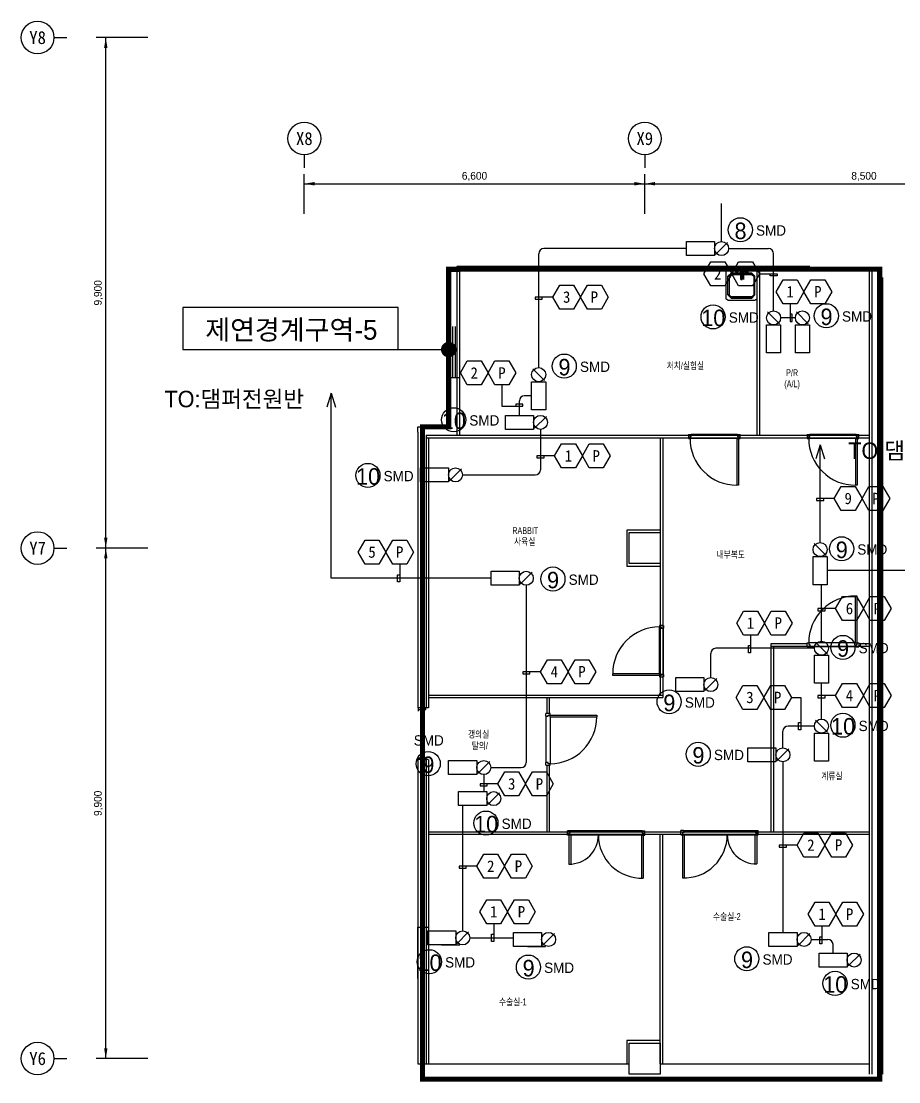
# Model space of a CAD drawing. Header units: millimetres. Extents: x 2284 to 31506, y 970 to 22960.
# Drawn here: x 2284 to 19296, y 1449 to 22016 of the extents above; entities that cross this region are included whole.
import ezdxf
from ezdxf.enums import TextEntityAlignment as Align

# ---------------------------------------------------------------- set-up
doc = ezdxf.new("R2010")
doc.units = ezdxf.units.MM
doc.header["$LTSCALE"] = 120
doc.linetypes.add('HIDDENX2', pattern=[0.75, 0.5, -0.25])
for name, color, linetype in [('1구역', 41, 'Continuous'), ('ARCH', 9, 'Continuous'), ('DAMPER', 2, 'Continuous'), ('duct-si', 7, 'Continuous'), ('fire', 2, 'Continuous'), ('fire-l', 4, 'Continuous'), ('FIRE-NOTE', 7, 'Continuous'), ('smd-f', 2, 'Continuous')]:
    doc.layers.add(name, color=color, linetype=linetype)
doc.styles.add('GHD', font='')
doc.styles.add('ghs', font='')
doc.styles.add('TT', font='')
doc.styles.add('돋움', font='')
doc.styles.add('울릉도l', font='')
doc.styles.get('GHD').set_extended_font_data('Dotum')
doc.styles.get('ghs').set_extended_font_data('Dotum')
doc.styles.get('TT').set_extended_font_data('Dotum')
doc.styles.get('돋움').set_extended_font_data('DotumChe')
doc.styles.get('울릉도l').set_extended_font_data('Dotum')

# ---------------------------------------------------------------- blocks, each defined once
blk = doc.blocks.new('주열마킹$0$')
blk.add_line((0, 5), (0, 0))
blk.add_circle((0, 11.35), 6.35)
at = {"color": 3, "style": '돋움'}
blk.add_attdef('NO', text='', height=5, dxfattribs=at).set_placement((0, 11.35), align=Align.MIDDLE_CENTER)
blk = doc.blocks.new('*U2')
blk.add_line((0, 5), (0, 0))
blk.add_circle((0, 11.35), 6.35)
at = {"color": 3, "style": '돋움'}
blk.add_attdef('NO', text='', height=5, dxfattribs=at).set_placement((0, 11.35), align=Align.MIDDLE_CENTER)
blk = doc.blocks.new('e-22-1')
at = {"layer": 'DAMPER'}
blk.add_line((-5, 1), (-1, 1), dxfattribs=at)
at = {"layer": 'fire'}
for p, q in [((-5, -1), (-5, 1)), ((-1, 1), (-1, -1)), ((0.85, 0.85), (-0.85, -0.85)), ((-1, -1), (-5, -1))]:
    blk.add_line(p, q, dxfattribs=at)
blk.add_circle((0, 0), 1, dxfattribs=at)

msp = doc.modelspace()

# ---------------------------------------------------------------- linework, layer by layer
at = {"layer": '1구역', "color": 3, "linetype": 'HIDDENX2', "ltscale": 7, "const_width": 100, "elevation": 0}
msp.add_lwpolyline([(10571, 14149), (10571, 17206), (18924, 17209), (18924, 1499), (10063, 1499), (10063, 14149), (10571, 14149)], dxfattribs=at)
at = {"layer": 'ARCH', "color": 1}
for p, q in [((4741, 21699, 0), (3735, 21699, 0)), ((3923, 11799, 0), (3923, 21699, 0)), ((7771, 18280, 0), (7771, 19052, 0)), ((14371, 18280, 0), (14371, 19052, 0)), ((14371, 18280, 0), (14371, 19052, 0)), ((7771, 18864, 0), (14371, 18864, 0)), ((14371, 18864, 0), (22871, 18864, 0)), ((4741, 11799, 0), (3735, 11799, 0)), ((4741, 11799, 0), (3735, 11799, 0)), ((3923, 1899, 0), (3923, 11799, 0)), ((4741, 1899, 0), (3735, 1899, 0))]:
    msp.add_line(p, q, dxfattribs=at)
at = {"layer": 'ARCH', "color": 9}
for p, q in [((10731, 17259, 0), (10731, 13989, 0)), ((17571, 17259, 0), (10731, 17259, 0)), ((10781, 17259, 0), (10781, 13989, 0)), ((17571, 17209, 0), (10781, 17209, 0)), ((15984, 17209, 0), (15946, 17183, 0)), ((15946, 17183, 0), (15946, 16634, 0)), ((16508, 17209, 0), (15984, 17209, 0)), ((16048, 17132, 0), (15984, 17069, 0)), ((15984, 17069, 0), (16048, 17132, 0)), ((16010, 17069, 0), (16048, 17107, 0)), ((16048, 17107, 0), (16010, 17069, 0)), ((16048, 17132, 0), (16445, 17132, 0)), ((16445, 17132, 0), (16048, 17132, 0)), ((16048, 17107, 0), (16048, 17132, 0)), ((16048, 17107, 0), (16048, 17132, 0)), ((16445, 17107, 0), (16048, 17107, 0)), ((16048, 17107, 0), (16445, 17107, 0)), ((16132, 17171, 0), (16133, 17177, 0)), ((16133, 17177, 0), (16132, 17171, 0)), ((16132, 17171, 0), (16133, 17177, 0)), ((16133, 17177, 0), (16132, 17171, 0)), ((16133, 17164, 0), (16132, 17171, 0)), ((16132, 17171, 0), (16133, 17164, 0)), ((16133, 17164, 0), (16132, 17171, 0)), ((16132, 17171, 0), (16133, 17164, 0)), ((16133, 17177, 0), (16135, 17183, 0)), ((16135, 17183, 0), (16133, 17177, 0)), ((16133, 17177, 0), (16135, 17183, 0)), ((16135, 17183, 0), (16133, 17177, 0)), ((16135, 17158, 0), (16133, 17164, 0)), ((16133, 17164, 0), (16135, 17158, 0)), ((16135, 17158, 0), (16133, 17164, 0)), ((16133, 17164, 0), (16135, 17158, 0)), ((16135, 17183, 0), (16139, 17189, 0)), ((16139, 17189, 0), (16135, 17183, 0)), ((16135, 17183, 0), (16139, 17189, 0)), ((16139, 17189, 0), (16135, 17183, 0)), ((16139, 17153, 0), (16135, 17158, 0)), ((16135, 17158, 0), (16139, 17153, 0)), ((16139, 17153, 0), (16135, 17158, 0)), ((16135, 17158, 0), (16139, 17153, 0)), ((16139, 17189, 0), (16144, 17193, 0)), ((16144, 17193, 0), (16139, 17189, 0)), ((16139, 17189, 0), (16144, 17193, 0)), ((16144, 17193, 0), (16139, 17189, 0)), ((16144, 17149, 0), (16139, 17153, 0)), ((16139, 17153, 0), (16144, 17149, 0)), ((16144, 17149, 0), (16139, 17153, 0)), ((16139, 17153, 0), (16144, 17149, 0)), ((16144, 17193, 0), (16151, 17195, 0)), ((16151, 17195, 0), (16144, 17193, 0)), ((16144, 17193, 0), (16151, 17195, 0)), ((16151, 17195, 0), (16144, 17193, 0)), ((16151, 17146, 0), (16144, 17149, 0)), ((16144, 17149, 0), (16151, 17146, 0)), ((16151, 17146, 0), (16144, 17149, 0)), ((16144, 17149, 0), (16151, 17146, 0)), ((16151, 17195, 0), (16157, 17196, 0)), ((16157, 17196, 0), (16151, 17195, 0)), ((16151, 17195, 0), (16157, 17196, 0)), ((16157, 17196, 0), (16151, 17195, 0)), ((16157, 17145, 0), (16151, 17146, 0)), ((16151, 17146, 0), (16157, 17145, 0)), ((16157, 17145, 0), (16151, 17146, 0)), ((16151, 17146, 0), (16157, 17145, 0)), ((16157, 17196, 0), (16164, 17195, 0)), ((16164, 17195, 0), (16157, 17196, 0)), ((16157, 17196, 0), (16164, 17195, 0)), ((16164, 17195, 0), (16157, 17196, 0)), ((16164, 17146, 0), (16157, 17145, 0)), ((16164, 17146, 0), (16157, 17145, 0)), ((16157, 17145, 0), (16164, 17146, 0)), ((16164, 17146, 0), (16157, 17145, 0)), ((16164, 17195, 0), (16170, 17193, 0)), ((16170, 17193, 0), (16164, 17195, 0)), ((16164, 17195, 0), (16170, 17193, 0)), ((16170, 17193, 0), (16164, 17195, 0)), ((16170, 17149, 0), (16164, 17146, 0)), ((16164, 17146, 0), (16170, 17149, 0)), ((16170, 17149, 0), (16164, 17146, 0)), ((16164, 17146, 0), (16170, 17149, 0)), ((16170, 17193, 0), (16175, 17189, 0)), ((16175, 17189, 0), (16170, 17193, 0)), ((16170, 17193, 0), (16175, 17189, 0)), ((16175, 17189, 0), (16170, 17193, 0)), ((16175, 17153, 0), (16170, 17149, 0)), ((16170, 17149, 0), (16175, 17153, 0)), ((16175, 17153, 0), (16170, 17149, 0)), ((16170, 17149, 0), (16175, 17153, 0)), ((16175, 17189, 0), (16179, 17183, 0)), ((16179, 17183, 0), (16175, 17189, 0)), ((16175, 17189, 0), (16179, 17183, 0)), ((16179, 17183, 0), (16175, 17189, 0)), ((16179, 17158, 0), (16175, 17153, 0)), ((16175, 17153, 0), (16179, 17158, 0)), ((16179, 17158, 0), (16175, 17153, 0)), ((16175, 17153, 0), (16179, 17158, 0)), ((16179, 17183, 0), (16182, 17177, 0)), ((16182, 17177, 0), (16179, 17183, 0)), ((16179, 17183, 0), (16182, 17177, 0)), ((16182, 17177, 0), (16179, 17183, 0)), ((16182, 17164, 0), (16179, 17158, 0)), ((16179, 17158, 0), (16182, 17164, 0)), ((16182, 17164, 0), (16179, 17158, 0)), ((16179, 17158, 0), (16182, 17164, 0)), ((16182, 17177, 0), (16183, 17171, 0)), ((16183, 17171, 0), (16182, 17177, 0)), ((16182, 17177, 0), (16183, 17171, 0)), ((16183, 17171, 0), (16182, 17177, 0)), ((16183, 17171, 0), (16182, 17164, 0)), ((16182, 17164, 0), (16183, 17171, 0)), ((16183, 17171, 0), (16182, 17164, 0)), ((16182, 17164, 0), (16183, 17171, 0)), ((16234, 17183, 0), (16221, 17196, 0)), ((16272, 17196, 0), (16221, 17196, 0)), ((16221, 17196, 0), (16221, 17132, 0)), ((16234, 17183, 0), (16221, 17196, 0)), ((16234, 17145, 0), (16221, 17132, 0)), ((16221, 17132, 0), (16234, 17145, 0)), ((16221, 17132, 0), (16272, 17132, 0)), ((16234, 17183, 0), (16234, 17120, 0)), ((16259, 17183, 0), (16234, 17183, 0)), ((16234, 17183, 0), (16234, 17145, 0)), ((16234, 17120, 0), (16234, 17183, 0)), ((16259, 17183, 0), (16234, 17183, 0)), ((16234, 17145, 0), (16234, 17107, 0)), ((16259, 17145, 0), (16234, 17145, 0)), ((16234, 17145, 0), (16234, 17107, 0)), ((16259, 17145, 0), (16234, 17145, 0)), ((16234, 17005, 0), (16234, 17120, 0)), ((16234, 17120, 0), (16259, 17120, 0)), ((16234, 17120, 0), (16259, 17120, 0)), ((16234, 17107, 0), (16234, 17120, 0)), ((16234, 17120, 0), (16234, 17005, 0)), ((16234, 17107, 0), (16234, 17120, 0)), ((16234, 17005, 0), (16234, 17107, 0)), ((16259, 17107, 0), (16234, 17107, 0)), ((16234, 17107, 0), (16259, 17107, 0)), ((16234, 17005, 0), (16234, 17107, 0)), ((16259, 17183, 0), (16272, 17196, 0)), ((16259, 17183, 0), (16272, 17196, 0)), ((16259, 17120, 0), (16259, 17183, 0)), ((16259, 17183, 0), (16259, 17145, 0)), ((16259, 17120, 0), (16259, 17183, 0)), ((16259, 17107, 0), (16259, 17145, 0)), ((16259, 17107, 0), (16259, 17145, 0)), ((16272, 17132, 0), (16259, 17145, 0)), ((16259, 17145, 0), (16272, 17132, 0)), ((16259, 17120, 0), (16259, 17005, 0)), ((16259, 17120, 0), (16259, 17107, 0)), ((16259, 17107, 0), (16259, 17120, 0)), ((16259, 17120, 0), (16259, 17005, 0)), ((16259, 17107, 0), (16259, 17005, 0)), ((16259, 17005, 0), (16259, 17107, 0)), ((16272, 17132, 0), (16272, 17196, 0)), ((16310, 17171, 0), (16311, 17177, 0)), ((16311, 17177, 0), (16310, 17171, 0)), ((16310, 17171, 0), (16311, 17177, 0)), ((16311, 17177, 0), (16310, 17171, 0)), ((16311, 17164, 0), (16310, 17171, 0)), ((16310, 17171, 0), (16311, 17164, 0)), ((16311, 17164, 0), (16310, 17171, 0)), ((16310, 17171, 0), (16311, 17164, 0)), ((16311, 17177, 0), (16313, 17183, 0)), ((16313, 17183, 0), (16311, 17177, 0)), ((16311, 17177, 0), (16313, 17183, 0)), ((16313, 17183, 0), (16311, 17177, 0)), ((16313, 17158, 0), (16311, 17164, 0)), ((16311, 17164, 0), (16313, 17158, 0)), ((16313, 17158, 0), (16311, 17164, 0)), ((16311, 17164, 0), (16313, 17158, 0)), ((16313, 17183, 0), (16317, 17189, 0)), ((16317, 17189, 0), (16313, 17183, 0)), ((16313, 17183, 0), (16317, 17189, 0)), ((16317, 17189, 0), (16313, 17183, 0)), ((16317, 17153, 0), (16313, 17158, 0)), ((16313, 17158, 0), (16317, 17153, 0)), ((16317, 17153, 0), (16313, 17158, 0)), ((16313, 17158, 0), (16317, 17153, 0)), ((16317, 17189, 0), (16323, 17193, 0)), ((16323, 17193, 0), (16317, 17189, 0)), ((16317, 17189, 0), (16323, 17193, 0)), ((16323, 17193, 0), (16317, 17189, 0)), ((16323, 17149, 0), (16317, 17153, 0)), ((16317, 17153, 0), (16323, 17149, 0)), ((16323, 17149, 0), (16317, 17153, 0)), ((16317, 17153, 0), (16323, 17149, 0)), ((16323, 17193, 0), (16329, 17195, 0)), ((16329, 17195, 0), (16323, 17193, 0)), ((16323, 17193, 0), (16329, 17195, 0)), ((16329, 17195, 0), (16323, 17193, 0)), ((16329, 17146, 0), (16323, 17149, 0)), ((16323, 17149, 0), (16329, 17146, 0)), ((16329, 17146, 0), (16323, 17149, 0)), ((16323, 17149, 0), (16329, 17146, 0)), ((16329, 17195, 0), (16335, 17196, 0)), ((16335, 17196, 0), (16329, 17195, 0)), ((16329, 17195, 0), (16335, 17196, 0)), ((16335, 17196, 0), (16329, 17195, 0)), ((16335, 17145, 0), (16329, 17146, 0)), ((16329, 17146, 0), (16335, 17145, 0)), ((16335, 17145, 0), (16329, 17146, 0)), ((16329, 17146, 0), (16335, 17145, 0)), ((16335, 17196, 0), (16342, 17195, 0)), ((16342, 17195, 0), (16335, 17196, 0)), ((16335, 17196, 0), (16342, 17195, 0)), ((16342, 17195, 0), (16335, 17196, 0)), ((16342, 17146, 0), (16335, 17145, 0)), ((16335, 17145, 0), (16342, 17146, 0)), ((16342, 17146, 0), (16335, 17145, 0)), ((16335, 17145, 0), (16342, 17146, 0)), ((16342, 17195, 0), (16348, 17193, 0)), ((16348, 17193, 0), (16342, 17195, 0)), ((16342, 17195, 0), (16348, 17193, 0)), ((16348, 17193, 0), (16342, 17195, 0)), ((16348, 17149, 0), (16342, 17146, 0)), ((16342, 17146, 0), (16348, 17149, 0)), ((16348, 17149, 0), (16342, 17146, 0)), ((16342, 17146, 0), (16348, 17149, 0)), ((16348, 17193, 0), (16353, 17189, 0)), ((16353, 17189, 0), (16348, 17193, 0)), ((16348, 17193, 0), (16353, 17189, 0)), ((16353, 17189, 0), (16348, 17193, 0)), ((16353, 17153, 0), (16348, 17149, 0)), ((16348, 17149, 0), (16353, 17153, 0)), ((16353, 17153, 0), (16348, 17149, 0)), ((16348, 17149, 0), (16353, 17153, 0)), ((16353, 17189, 0), (16357, 17183, 0)), ((16357, 17183, 0), (16353, 17189, 0)), ((16353, 17189, 0), (16357, 17183, 0)), ((16357, 17183, 0), (16353, 17189, 0)), ((16357, 17158, 0), (16353, 17153, 0)), ((16353, 17153, 0), (16357, 17158, 0)), ((16357, 17158, 0), (16353, 17153, 0)), ((16353, 17153, 0), (16357, 17158, 0)), ((16357, 17183, 0), (16360, 17177, 0)), ((16360, 17177, 0), (16357, 17183, 0)), ((16357, 17183, 0), (16360, 17177, 0)), ((16360, 17177, 0), (16357, 17183, 0)), ((16360, 17164, 0), (16357, 17158, 0)), ((16357, 17158, 0), (16360, 17164, 0)), ((16360, 17164, 0), (16357, 17158, 0)), ((16357, 17158, 0), (16360, 17164, 0)), ((16360, 17177, 0), (16361, 17171, 0)), ((16361, 17171, 0), (16360, 17177, 0)), ((16360, 17177, 0), (16361, 17171, 0)), ((16361, 17171, 0), (16360, 17177, 0)), ((16361, 17171, 0), (16360, 17164, 0)), ((16360, 17164, 0), (16361, 17171, 0)), ((16361, 17171, 0), (16360, 17164, 0)), ((16360, 17164, 0), (16361, 17171, 0)), ((16445, 17132, 0), (16508, 17069, 0)), ((16445, 17107, 0), (16445, 17132, 0)), ((16508, 17069, 0), (16445, 17132, 0)), ((16445, 17107, 0), (16445, 17132, 0)), ((16483, 17069, 0), (16445, 17107, 0)), ((16445, 17107, 0), (16483, 17069, 0)), ((16508, 17209, 0), (16546, 17183, 0)), ((16546, 17209, 0), (16546, 13989, 0)), ((16546, 17183, 0), (16546, 16634, 0)), ((16596, 17209, 0), (16596, 13989, 0)), ((18771, 17209, 0), (18571, 17209, 0)), ((18721, 17209, 0), (18721, 1599, 0)), ((18771, 17209, 0), (18771, 1599, 0)), ((15984, 16711, 0), (15984, 17069, 0)), ((15984, 17069, 0), (16010, 17069, 0)), ((15984, 16711, 0), (15984, 17069, 0)), ((16010, 17069, 0), (15984, 17069, 0)), ((16010, 17069, 0), (16010, 16711, 0)), ((16010, 17069, 0), (16010, 16711, 0)), ((16259, 17005, 0), (16234, 17005, 0)), ((16259, 17005, 0), (16234, 17005, 0)), ((16234, 17005, 0), (16259, 17005, 0)), ((16259, 17005, 0), (16234, 17005, 0)), ((16483, 17069, 0), (16483, 16711, 0)), ((16483, 17069, 0), (16483, 16711, 0)), ((16508, 17069, 0), (16483, 17069, 0)), ((16483, 17069, 0), (16508, 17069, 0)), ((16508, 16711, 0), (16508, 17069, 0)), ((16508, 16711, 0), (16508, 17069, 0)), ((18931, 17049, 0), (18931, 1599, 0)), ((18981, 17049, 0), (18981, 1599, 0)), ((15984, 16711, 0), (16048, 16647, 0)), ((16010, 16711, 0), (15984, 16711, 0)), ((15984, 16711, 0), (16048, 16647, 0)), ((16010, 16711, 0), (15984, 16711, 0)), ((16010, 16711, 0), (16048, 16672, 0)), ((16048, 16672, 0), (16010, 16711, 0)), ((16048, 16672, 0), (16445, 16672, 0)), ((16445, 16672, 0), (16048, 16672, 0)), ((16048, 16647, 0), (16048, 16672, 0)), ((16048, 16672, 0), (16048, 16647, 0)), ((16508, 16711, 0), (16445, 16647, 0)), ((16483, 16711, 0), (16445, 16672, 0)), ((16508, 16711, 0), (16445, 16647, 0)), ((16445, 16672, 0), (16483, 16711, 0)), ((16445, 16647, 0), (16445, 16672, 0)), ((16445, 16672, 0), (16445, 16647, 0)), ((16483, 16711, 0), (16508, 16711, 0)), ((16483, 16711, 0), (16508, 16711, 0)), ((15984, 16609, 0), (15946, 16634, 0)), ((15984, 16609, 0), (16508, 16609, 0)), ((16445, 16647, 0), (16048, 16647, 0)), ((16048, 16647, 0), (16445, 16647, 0)), ((16508, 16609, 0), (16546, 16634, 0)), ((10571, 15099, 0), (10571, 16099, 0)), ((10646, 16099, 0), (10646, 15099, 0)), ((10696, 16099, 0), (10696, 15099, 0)), ((10781, 16099, 0), (10781, 15099, 0)), ((10781, 15099, 0), (10571, 15099, 0)), ((9971, 14149, 0), (10571, 14149, 0)), ((9971, 14049, 0), (9971, 14149, 0)), ((9971, 14049, 0), (9971, 8699, 0)), ((10131, 13989, 0), (10731, 13989, 0)), ((10131, 13989, 0), (10131, 8699, 0)), ((10731, 13989, 0), (18721, 13989, 0)), ((15221, 14004, 0), (15221, 13924, 0)), ((15221, 14004, 0), (15271, 14004, 0)), ((15221, 13989, 0), (15221, 13939, 0)), ((15271, 13960, 0), (15271, 14004, 0)), ((16171, 14004, 0), (15271, 14004, 0)), ((16171, 14004, 0), (16171, 13960, 0)), ((16171, 14004, 0), (16221, 14004, 0)), ((16221, 13924, 0), (16221, 14004, 0)), ((16221, 13939, 0), (16221, 13989, 0)), ((16221, 13939, 0), (16221, 13989, 0)), ((17521, 14004, 0), (17521, 13924, 0)), ((17521, 14004, 0), (17571, 14004, 0)), ((17521, 13989, 0), (17521, 13939, 0)), ((17571, 13960, 0), (17571, 14004, 0)), ((18471, 14004, 0), (17571, 14004, 0)), ((18471, 14004, 0), (18471, 13960, 0)), ((18471, 14004, 0), (18521, 14004, 0)), ((18521, 13924, 0), (18521, 14004, 0)), ((18521, 13939, 0), (18521, 13989, 0)), ((18521, 13939, 0), (18521, 13989, 0)), ((10131, 13939, 0), (18721, 13939, 0)), ((10181, 13939, 0), (10181, 8699, 0)), ((14671, 13939, 0), (14671, 13299, 0)), ((14671, 13939, 0), (14671, 12099, 0)), ((14721, 13939, 0), (14721, 12099, 0)), ((15221, 13924, 0), (15251, 13924, 0)), ((15251, 13960, 0), (15271, 13960, 0)), ((15251, 13924, 0), (15251, 13960, 0)), ((15251, 13960, 0), (15271, 13960, 0)), ((16157, 13924, 0), (15251, 13924, 0)), ((16157, 13924, 0), (16157, 13019, 0)), ((16157, 13924, 0), (16192, 13924, 0)), ((16171, 13960, 0), (16192, 13960, 0)), ((16192, 13960, 0), (16192, 13924, 0)), ((16192, 13924, 0), (16221, 13924, 0)), ((16192, 13924, 0), (16192, 13019, 0)), ((17521, 13924, 0), (17551, 13924, 0)), ((17551, 13960, 0), (17571, 13960, 0)), ((17551, 13924, 0), (17551, 13960, 0)), ((17551, 13960, 0), (17571, 13960, 0)), ((18457, 13924, 0), (17551, 13924, 0)), ((18457, 13924, 0), (18457, 13019, 0)), ((18457, 13924, 0), (18492, 13924, 0)), ((18471, 13960, 0), (18492, 13960, 0)), ((18492, 13960, 0), (18492, 13924, 0)), ((18492, 13924, 0), (18521, 13924, 0)), ((18492, 13924, 0), (18492, 13019, 0)), ((16192, 13019, 0), (16157, 13019, 0)), ((18492, 13019, 0), (18457, 13019, 0)), ((14671, 12149, 0), (14021, 12149, 0)), ((14021, 12149, 0), (14021, 11449, 0)), ((14071, 12099, 0), (14671, 12099, 0)), ((14071, 11499, 0), (14071, 12099, 0)), ((14071, 12099, 0), (14671, 12099, 0)), ((14071, 11499, 0), (14071, 12099, 0)), ((14671, 12099, 0), (14671, 11499, 0)), ((14671, 12099, 0), (14671, 11499, 0)), ((14721, 12099, 0), (14721, 8899, 0)), ((14021, 11449, 0), (14671, 11449, 0)), ((14671, 11499, 0), (14071, 11499, 0)), ((14671, 11499, 0), (14071, 11499, 0)), ((14671, 11499, 0), (14671, 8949, 0)), ((18457, 9964, 0), (18457, 10869, 0)), ((18492, 10869, 0), (18457, 10869, 0)), ((18492, 9964, 0), (18492, 10869, 0)), ((14656, 10299, 0), (14656, 10269, 0)), ((14736, 10299, 0), (14656, 10299, 0)), ((14721, 10299, 0), (14671, 10299, 0)), ((14736, 10299, 0), (14736, 10249, 0)), ((14656, 10269, 0), (14692, 10269, 0)), ((14656, 9363, 0), (14656, 10269, 0)), ((14692, 10269, 0), (14692, 10249, 0)), ((14692, 10269, 0), (14692, 10249, 0)), ((14692, 10249, 0), (14736, 10249, 0)), ((14736, 9348, 0), (14736, 10249, 0)), ((16821, 9949, 0), (17521, 9949, 0)), ((16821, 6299, 0), (16821, 9949, 0)), ((16821, 9899, 0), (18721, 9899, 0)), ((16871, 6299, 0), (16871, 9899, 0)), ((17521, 9964, 0), (17551, 9964, 0)), ((17521, 9884, 0), (17521, 9964, 0)), ((17521, 9899, 0), (17521, 9949, 0)), ((17521, 9884, 0), (17571, 9884, 0)), ((17551, 9964, 0), (17551, 9928, 0)), ((18457, 9964, 0), (17551, 9964, 0)), ((17551, 9928, 0), (17571, 9928, 0)), ((17551, 9928, 0), (17571, 9928, 0)), ((17571, 9928, 0), (17571, 9884, 0)), ((18471, 9884, 0), (17571, 9884, 0)), ((18457, 9964, 0), (18492, 9964, 0)), ((18471, 9928, 0), (18492, 9928, 0)), ((18471, 9884, 0), (18471, 9928, 0)), ((18471, 9884, 0), (18521, 9884, 0)), ((18492, 9964, 0), (18521, 9964, 0)), ((18492, 9928, 0), (18492, 9964, 0)), ((18521, 9964, 0), (18521, 9884, 0)), ((18521, 9949, 0), (18721, 9949, 0)), ((18521, 9949, 0), (18521, 9899, 0)), ((18521, 9949, 0), (18521, 9899, 0)), ((14656, 9363, 0), (13751, 9363, 0)), ((13751, 9328, 0), (13751, 9363, 0)), ((14656, 9328, 0), (13751, 9328, 0)), ((14656, 9363, 0), (14656, 9328, 0)), ((14656, 9328, 0), (14656, 9299, 0)), ((14692, 9328, 0), (14656, 9328, 0)), ((14656, 9299, 0), (14736, 9299, 0)), ((14671, 9300, 0), (14671, 8949, 0)), ((14671, 9299, 0), (14721, 9299, 0)), ((14671, 9299, 0), (14721, 9299, 0)), ((14692, 9348, 0), (14692, 9328, 0)), ((14736, 9348, 0), (14692, 9348, 0)), ((14736, 9348, 0), (14736, 9299, 0)), ((10181, 8949, 0), (14721, 8949, 0)), ((10181, 8899, 0), (12471, 8899, 0)), ((12471, 8899, 0), (14721, 8899, 0)), ((12471, 8899, 0), (12471, 8589, 0)), ((12521, 8899, 0), (12521, 8589, 0)), ((10131, 8699, 0), (9971, 8699, 0)), ((10126, 8699, 0), (9976, 8699, 0)), ((9976, 8699, 0), (9976, 8669, 0)), ((9976, 8669, 0), (9976, 8639, 0)), ((9976, 8669, 0), (10021, 8669, 0)), ((10021, 8669, 0), (10021, 8654, 0)), ((10021, 8654, 0), (10081, 8654, 0)), ((10081, 8654, 0), (10081, 8669, 0)), ((10081, 8669, 0), (10126, 8669, 0)), ((10126, 8669, 0), (10126, 8699, 0)), ((10181, 8699, 0), (10131, 8699, 0)), ((12536, 8589, 0), (12456, 8589, 0)), ((12456, 8539, 0), (12456, 8589, 0)), ((12456, 8539, 0), (12500, 8539, 0)), ((12456, 8539, 0), (12456, 7639, 0)), ((12521, 8589, 0), (12471, 8589, 0)), ((12521, 8589, 0), (12471, 8589, 0)), ((12500, 8559, 0), (12536, 8559, 0)), ((12500, 8539, 0), (12500, 8559, 0)), ((12536, 8559, 0), (12536, 8589, 0)), ((12536, 8559, 0), (13442, 8559, 0)), ((12536, 8524, 0), (12536, 8559, 0)), ((12536, 8524, 0), (13442, 8524, 0)), ((12536, 8524, 0), (12536, 7618, 0)), ((13442, 8559, 0), (13442, 8524, 0)), ((9971, 7699, 0), (9971, 1799, 0)), ((10171, 7699, 0), (9971, 7699, 0)), ((9976, 7699, 0), (9976, 7729, 0)), ((9976, 7729, 0), (10021, 7729, 0)), ((10126, 7699, 0), (9976, 7699, 0)), ((10021, 7729, 0), (10021, 7744, 0)), ((10021, 7744, 0), (10081, 7744, 0)), ((10081, 7744, 0), (10081, 7729, 0)), ((10081, 7729, 0), (10126, 7729, 0)), ((10126, 7729, 0), (10126, 7699, 0)), ((10131, 7699, 0), (10131, 1799, 0)), ((10181, 7699, 0), (10181, 1799, 0)), ((12500, 7639, 0), (12456, 7639, 0)), ((12456, 7589, 0), (12456, 7639, 0)), ((12500, 7618, 0), (12500, 7639, 0)), ((12500, 7618, 0), (12500, 7639, 0)), ((12536, 7618, 0), (12500, 7618, 0)), ((12536, 7589, 0), (12536, 7618, 0)), ((12456, 7589, 0), (12536, 7589, 0)), ((12471, 7589, 0), (12471, 6299, 0)), ((12471, 7589, 0), (12521, 7589, 0)), ((12521, 7589, 0), (12521, 6299, 0)), ((10171, 6299, 0), (18721, 6299, 0)), ((10171, 6249, 0), (18721, 6249, 0)), ((12871, 6234, 0), (12871, 6314, 0)), ((12921, 6314, 0), (12871, 6314, 0)), ((12871, 6234, 0), (12871, 6314, 0)), ((12921, 6249, 0), (12871, 6249, 0)), ((12901, 6234, 0), (12871, 6234, 0)), ((14371, 6234, 0), (12871, 6234, 0)), ((12901, 6270, 0), (12901, 6234, 0)), ((12921, 6270, 0), (12901, 6270, 0)), ((12901, 6234, 0), (12901, 5669, 0)), ((12936, 6234, 0), (12901, 6234, 0)), ((12921, 6314, 0), (12921, 6270, 0)), ((14321, 6314, 0), (12921, 6314, 0)), ((12936, 6234, 0), (12936, 5670, 0)), ((14307, 6234, 0), (14342, 6234, 0)), ((14307, 6234, 0), (14307, 5399, 0)), ((14321, 6314, 0), (14371, 6314, 0)), ((14321, 6314, 0), (14321, 6270, 0)), ((14321, 6270, 0), (14342, 6270, 0)), ((14321, 6249, 0), (14371, 6249, 0)), ((14342, 6270, 0), (14342, 6234, 0)), ((14342, 6234, 0), (14342, 5400, 0)), ((14342, 6234, 0), (14371, 6234, 0)), ((14371, 6234, 0), (14371, 6314, 0)), ((14671, 1799, 0), (14671, 6249, 0)), ((14721, 1799, 0), (14721, 6249, 0)), ((15121, 6319, 0), (15071, 6319, 0)), ((15071, 6239, 0), (15071, 6319, 0)), ((15101, 6239, 0), (15071, 6239, 0)), ((15071, 6239, 0), (16571, 6239, 0)), ((15121, 6275, 0), (15101, 6275, 0)), ((15101, 6275, 0), (15101, 6239, 0)), ((15136, 6239, 0), (15101, 6239, 0)), ((15101, 6239, 0), (15101, 5405, 0)), ((15121, 6319, 0), (15121, 6275, 0)), ((15121, 6319, 0), (16521, 6319, 0)), ((15136, 6239, 0), (15136, 5404, 0)), ((16507, 6239, 0), (16507, 5675, 0)), ((16507, 6239, 0), (16542, 6239, 0)), ((16521, 6319, 0), (16521, 6275, 0)), ((16521, 6319, 0), (16571, 6319, 0)), ((16521, 6275, 0), (16542, 6275, 0)), ((16542, 6275, 0), (16542, 6239, 0)), ((16542, 6239, 0), (16571, 6239, 0)), ((16542, 6239, 0), (16542, 5674, 0)), ((16571, 6239, 0), (16571, 6319, 0)), ((16571, 6239, 0), (16571, 6319, 0)), ((9971, 4449, 0), (10181, 4449, 0)), ((9971, 3449, 0), (9971, 4449, 0)), ((10046, 4449, 0), (10046, 3449, 0)), ((10096, 4449, 0), (10096, 3449, 0)), ((10181, 4449, 0), (10181, 3449, 0)), ((14671, 2249, 0), (14021, 2249, 0)), ((14021, 2249, 0), (14021, 1799, 0)), ((14071, 2199, 0), (14671, 2199, 0)), ((14071, 1599, 0), (14071, 2199, 0)), ((14071, 2199, 0), (14671, 2199, 0)), ((14071, 1599, 0), (14071, 2199, 0)), ((14671, 2199, 0), (14671, 1599, 0)), ((14671, 2199, 0), (14671, 1599, 0)), ((9971, 1799, 0), (10131, 1799, 0)), ((10131, 1799, 0), (14071, 1799, 0)), ((14671, 1799, 0), (18721, 1799, 0)), ((14671, 1799, 0), (18721, 1799, 0)), ((14671, 1599, 0), (14071, 1599, 0)), ((14671, 1599, 0), (14071, 1599, 0))]:
    msp.add_line(p, q, dxfattribs=at)
at = {"layer": 'ARCH', "color": 6, "ltscale": 2}
msp.add_line((21502, 11361, 0), (17907, 11361, 0), dxfattribs=at)
at = {"layer": 'ARCH', "color": 9}
for centre, radius, start, end in [((16155, 13923, 0), 905, 179.9639, 270.0849), ((18455, 13923, 0), 905, 179.9639, 270.0849), ((18455, 9964, 0), 905, 89.9151, 180.0361), ((14656, 9365, 0), 905, 89.9639, 180.0849), ((12537, 8523, 0), 905, 269.9639, 0.0849), ((12907, 6234, 0), 565, 269.3915, 0), ((14307, 6234, 0), 835, 180, 272.4191), ((15136, 6239, 0), 835, 267.5809, 0), ((16536, 6239, 0), 565, 180, 270.6085)]:
    msp.add_arc(centre, radius, start, end, dxfattribs=at)
at = {"layer": 'ARCH', "color": 1}
for points in [[(3890, 21499, 0), (3956, 21499, 0), (3923, 21699, 0)], [(7971, 18898, 0), (7971, 18831, 0), (7771, 18864, 0)], [(14171, 18898, 0), (14171, 18831, 0), (14371, 18864, 0)], [(14571, 18898, 0), (14571, 18831, 0), (14371, 18864, 0)], [(3890, 11999, 0), (3956, 11999, 0), (3923, 11799, 0)], [(3890, 11599, 0), (3956, 11599, 0), (3923, 11799, 0)], [(3890, 2099, 0), (3956, 2099, 0), (3923, 1899, 0)]]:
    msp.add_solid(points, dxfattribs=at)
at = {"layer": 'duct-si', "linetype": 'Continuous'}
msp.add_line((9589, 15648, 0), (10571, 15648, 0), dxfattribs=at)
at = {"layer": 'duct-si', "linetype": 'Continuous', "elevation": 0}
msp.add_lwpolyline([(5414, 15648), (9589, 15648), (9589, 16462), (5414, 16462)], close=True, dxfattribs=at)
at = {"layer": 'duct-si', "const_width": 150, "elevation": 0}
msp.add_lwpolyline([(10646, 15648, 1), (10496, 15648, 1)], format="xyb", close=True, dxfattribs=at)
at = {"layer": 'fire', "color": 2}
for p, q in [((11603, 14962, 0), (11603, 14551, 0)), ((17216, 8902, 0), (17396, 8902, 0))]:
    msp.add_line(p, q, dxfattribs=at)
at = {"layer": 'fire', "color": 2, "elevation": 0}
for points in [[(16594, 17117), (16938, 17117), (16938, 17076), (16800, 17076), (16800, 17117)], [(12590, 16666), (12245, 16666), (12245, 16625), (12384, 16625), (12384, 16666)], [(17190, 16538), (17190, 16193), (17231, 16193), (17231, 16332), (17190, 16332)], [(11603, 14551), (12011, 14551), (12011, 14592), (11872, 14592), (11872, 14551)], [(12625, 13587), (12280, 13587), (12280, 13546), (12419, 13546), (12419, 13587)], [(18046, 12760), (17702, 12760), (17702, 12719), (17841, 12719), (17841, 12760)], [(9621, 11488), (9621, 11144), (9581, 11144), (9581, 11283), (9621, 11283)], [(18071, 10625), (17727, 10625), (17727, 10584), (17866, 10584), (17866, 10625)], [(16422, 10113), (16422, 9769), (16382, 9769), (16382, 9908), (16422, 9908)], [(12349, 9401), (12005, 9401), (12005, 9360), (12144, 9360), (12144, 9401)], [(17396, 8902), (17396, 8277), (17355, 8277), (17355, 8416), (17396, 8416)], [(18071, 8938), (17727, 8938), (17727, 8898), (17866, 8898), (17866, 8938)], [(11524, 7225), (11180, 7225), (11180, 7185), (11319, 7185), (11319, 7225)], [(17324, 6040), (16979, 6040), (16979, 5999), (17118, 5999), (17118, 6040)], [(11117, 5631), (10773, 5631), (10773, 5590), (10912, 5590), (10912, 5631)], [(11443, 4514), (11443, 4170), (11403, 4170), (11403, 4309), (11443, 4309)], [(17807, 4467), (17807, 4123), (17766, 4123), (17766, 4261), (17807, 4261)]]:
    msp.add_lwpolyline(points, dxfattribs=at)
at = {"layer": 'fire-l', "color": 6, "ltscale": 2}
for p, q in [((12315, 15298, 0), (12315, 17507, 0)), ((15180, 17607, 0), (12415, 17607, 0)), ((15996, 17607, 0), (16769, 17607, 0)), ((16869, 16399, 0), (16869, 17507, 0)), ((17291, 16263, 0), (17005, 16263, 0)), ((8293, 14806, 0), (8207, 14529, 2807)), ((8293, 11213, 0), (8293, 14806, 0)), ((8293, 14806, 0), (8378, 14529, 2807)), ((11942, 14373, 0), (11942, 14654, 0)), ((12179, 14754, 0), (12042, 14754, 0)), ((12350, 14101, 0), (12350, 13318, 0)), ((17771, 13804, 0), (17686, 13527, 2807)), ((17771, 11905, 0), (17771, 13804, 0)), ((17771, 13804, 0), (17857, 13527, 2807)), ((10838, 13218, 0), (12250, 13218, 0)), ((11394, 11213, 0), (8293, 11213, 0)), ((12074, 11077, 0), (12074, 7643, 0)), ((17796, 9992, 0), (17796, 11089, 0)), ((15652, 9287, 0), (15652, 9756, 0)), ((17660, 9856, 0), (15752, 9856, 0)), ((17796, 8483, 0), (17796, 9176, 0)), ((17049, 7925, 0), (17049, 8247, 0)), ((17660, 8347, 0), (17149, 8347, 0)), ((17049, 7653, 0), (17049, 4346, 0)), ((11250, 7407, 0), (11250, 7076, 0)), ((11386, 7543, 0), (11974, 7543, 0)), ((10842, 4375, 0), (10842, 6804, 0)), ((10978, 4239, 0), (11827, 4239, 0)), ((17595, 4210, 0), (17922, 4210, 0)), ((18022, 3946, 0), (18022, 4110, 0))]:
    msp.add_line(p, q, dxfattribs=at)
at = {"layer": 'fire-l', "color": 2, "elevation": 0}
for points in [[(15519, 17117), (15654, 17350), (15922, 17350), (16057, 17117), (15922, 16884), (15654, 16884)], [(16057, 17117), (16191, 17350), (16460, 17350), (16594, 17117), (16460, 16884), (16191, 16884)], [(12590, 16666), (12724, 16899), (12993, 16899), (13127, 16666), (12993, 16434), (12724, 16434)], [(13127, 16666), (13261, 16899), (13530, 16899), (13664, 16666), (13530, 16434), (13261, 16434)], [(16921, 16771), (17056, 17003), (17324, 17003), (17458, 16771), (17324, 16538), (17056, 16538)], [(17458, 16771), (17593, 17003), (17861, 17003), (17996, 16771), (17861, 16538), (17593, 16538)], [(10797, 15195), (10931, 15427), (11200, 15427), (11334, 15195), (11200, 14962), (10931, 14962)], [(11334, 15195), (11468, 15427), (11737, 15427), (11871, 15195), (11737, 14962), (11468, 14962)], [(12625, 13587), (12759, 13819), (13028, 13819), (13162, 13587), (13028, 13354), (12759, 13354)], [(13162, 13587), (13296, 13819), (13565, 13819), (13699, 13587), (13565, 13354), (13296, 13354)], [(18046, 12760), (18181, 12992), (18449, 12992), (18584, 12760), (18449, 12527), (18181, 12527)], [(18584, 12760), (18718, 12992), (18987, 12992), (19121, 12760), (18987, 12527), (18718, 12527)], [(8816, 11721), (8950, 11953), (9218, 11953), (9353, 11721), (9218, 11488), (8950, 11488)], [(9353, 11721), (9487, 11953), (9756, 11953), (9890, 11721), (9756, 11488), (9487, 11488)], [(18071, 10625), (18206, 10858), (18474, 10858), (18609, 10625), (18474, 10392), (18206, 10392)], [(18609, 10625), (18743, 10858), (19012, 10858), (19146, 10625), (19012, 10392), (18743, 10392)], [(16154, 10346), (16288, 10578), (16557, 10578), (16691, 10346), (16557, 10113), (16288, 10113)], [(16691, 10346), (16825, 10578), (17094, 10578), (17228, 10346), (17094, 10113), (16825, 10113)], [(12349, 9401), (12484, 9634), (12752, 9634), (12887, 9401), (12752, 9168), (12484, 9168)], [(12887, 9401), (13021, 9634), (13289, 9634), (13424, 9401), (13289, 9168), (13021, 9168)], [(16142, 8902), (16276, 9135), (16545, 9135), (16679, 8902), (16545, 8669), (16276, 8669)], [(16679, 8902), (16813, 9135), (17082, 9135), (17216, 8902), (17082, 8669), (16813, 8669)], [(18071, 8938), (18206, 9171), (18474, 9171), (18609, 8938), (18474, 8706), (18206, 8706)], [(18609, 8938), (18743, 9171), (19012, 9171), (19146, 8938), (19012, 8706), (18743, 8706)], [(11524, 7225), (11659, 7458), (11927, 7458), (12062, 7225), (11927, 6993), (11659, 6993)], [(12062, 7225), (12196, 7458), (12465, 7458), (12599, 7225), (12465, 6993), (12196, 6993)], [(17324, 6040), (17458, 6273), (17727, 6273), (17861, 6040), (17727, 5807), (17458, 5807)], [(17861, 6040), (17995, 6273), (18264, 6273), (18398, 6040), (18264, 5807), (17995, 5807)], [(11117, 5631), (11252, 5863), (11520, 5863), (11654, 5631), (11520, 5398), (11252, 5398)], [(11654, 5631), (11789, 5863), (12057, 5863), (12192, 5631), (12057, 5398), (11789, 5398)], [(11175, 4747), (11309, 4980), (11578, 4980), (11712, 4747), (11578, 4514), (11309, 4514)], [(11712, 4747), (11846, 4980), (12115, 4980), (12249, 4747), (12115, 4514), (11846, 4514)], [(17539, 4700), (17673, 4932), (17941, 4932), (18076, 4700), (17941, 4467), (17673, 4467)], [(18076, 4700), (18210, 4932), (18479, 4932), (18613, 4700), (18479, 4467), (18210, 4467)]]:
    msp.add_lwpolyline(points, close=True, dxfattribs=at)
at = {"layer": 'fire-l', "color": 6, "ltscale": 2}
for centre, start, end in [((12415, 17507, 0), 90, 180), ((16769, 17507, 0), 0, 90), ((12042, 14654, 0), 90, 180), ((12250, 13318, 0), 270, 0), ((15752, 9756, 0), 90, 180), ((17149, 8247, 0), 90, 180), ((11974, 7643, 0), 270, 0), ((17922, 4110, 0), 0, 90)]:
    msp.add_arc(centre, 100, start, end, dxfattribs=at)
at = {"layer": 'FIRE-NOTE', "color": 6, "ltscale": 2}
msp.add_line((15860, 17743, 0), (15860, 18479, 0), dxfattribs=at)
at = {"layer": 'smd-f', "elevation": 0}
for points in [[(10434, 4103), (10784, 4103)], [(12099, 4074), (12449, 4074)]]:
    msp.add_lwpolyline(points, dxfattribs=at)
at = {"layer": 'smd-f'}
for centre in [(16224, 17971, 0), (15696, 16283, 0), (17891, 16304, 0), (12811, 15328, 0), (10666, 14287, 0), (9004, 13208, 0), (18188, 11785, 0), (12591, 11199, 0), (18213, 9872, 0), (14844, 8817, 0), (18213, 8363, 0), (15408, 7800, 0), (10173, 7618, 0), (11292, 6466, 0), (10196, 3777, 0), (16350, 3834, 0), (12116, 3673, 0), (18060, 3357, 0)]:
    msp.add_circle(centre, 234, dxfattribs=at)

# ---------------------------------------------------------------- block references
at = {"layer": 'ARCH', "color": 9}
ref = msp.add_blockref('주열마킹$0$', (3169, 21699, 0), dxfattribs=dict(at, xscale=50, yscale=50, zscale=50, rotation=90))
ref.add_attrib('NO', 'Y8', dxfattribs={"layer": '0', "color": 3, "height": 250, "style": '돋움'}).set_placement((2601, 21699, 0), align=Align.MIDDLE_CENTER)
at = {"layer": 'ARCH', "color": 9, "xscale": 50, "yscale": 50, "zscale": 50}
for p, values in [((7772, 19173, 0), {'NO': 'X8'}), ((14372, 19173, 0), {'NO': 'X9'})]:
    msp.add_blockref('*U2', p, dxfattribs=at).add_auto_attribs(values)
at = {"layer": 'ARCH', "color": 9}
ref = msp.add_blockref('주열마킹$0$', (3169, 11799, 0), dxfattribs=dict(at, xscale=50, yscale=50, zscale=50, rotation=90))
ref.add_attrib('NO', 'Y7', dxfattribs={"layer": '0', "color": 3, "height": 250, "style": '돋움'}).set_placement((2601, 11799, 0), align=Align.MIDDLE_CENTER)
ref = msp.add_blockref('주열마킹$0$', (3169, 1899, 0), dxfattribs=dict(at, xscale=50, yscale=50, zscale=50, rotation=90))
ref.add_attrib('NO', 'Y6', dxfattribs={"layer": '0', "color": 3, "height": 250, "style": '돋움'}).set_placement((2601, 1899, 0), align=Align.MIDDLE_CENTER)
at = {"layer": 'fire-l', "ltscale": 2, "xscale": 136, "yscale": 136, "zscale": 136}
for p in [(15860, 17607, 0), (12350, 14237, 0), (10702, 13218, 0), (12074, 11213, 0), (15652, 9151, 0), (17049, 7789, 0), (11250, 7543, 0), (11443, 6940, 0), (10842, 4239, 0), (12507, 4210, 0), (17459, 4210, 0), (18430, 3810, 0)]:
    msp.add_blockref('e-22-1', p, dxfattribs=at)
at = {"layer": 'fire-l', "ltscale": 2, "xscale": 136, "yscale": 136, "zscale": 136, "rotation": 90}
for p in [(16869, 16263, 0), (17427, 16263, 0), (12315, 15162, 0), (17771, 11769, 0), (17796, 9856, 0), (17796, 8347, 0)]:
    msp.add_blockref('e-22-1', p, dxfattribs=at)

# ---------------------------------------------------------------- texts
at = {"layer": 'ARCH', "color": 9, "style": 'GHD', "width": 0.8}
for s, p in [('처치/실험실', (14797, 15270, 0)), ('P/R', (17112, 15133, 0)), ('(A/L)', (17077, 14918, 0)), ('RABBIT', (11803, 12071, 0)), ('사육실', (11838, 11861, 0)), ('내부복도', (15763, 11608, 0)), ('갱의실', (10944, 8121, 0)), ('탈의/', (11017, 7900, 0)), ('계류실', (17793, 7312, 0)), ('수술실-2', (15694, 4586, 0)), ('수술실-1', (11545, 2931, 0))]:
    msp.add_text(s, height=133.3, dxfattribs=at).set_placement(p)
at = {"layer": 'ARCH', "color": 9, "char_height": 150, "attachment_point": 5, "style": '울릉도l'}
for s, insert in [('6,600', (11071, 19004, 0)), ('8,500', (18621, 19004, 0))]:
    msp.add_mtext(s, dxfattribs=dict(at, insert=insert))
at = {"layer": 'ARCH', "color": 9, "char_height": 150, "attachment_point": 5, "rotation": 90, "style": '울릉도l'}
for insert in [(3783, 16749, 0), (3783, 6849, 0)]:
    msp.add_mtext('9,900', dxfattribs=dict(at, insert=insert))
at = {"layer": 'fire', "style": '돋움'}
for s, p in [('2', (15788, 17117, 0)), ('P', (16325, 17117, 0)), ('1', (17190, 16771, 0)), ('P', (17727, 16771, 0)), ('3', (12858, 16666, 0)), ('P', (13395, 16666, 0)), ('2', (11065, 15195, 0)), ('P', (11603, 15195, 0)), ('1', (12893, 13587, 0)), ('P', (13431, 13587, 0)), ('9', (18315, 12760, 0)), ('P', (18852, 12760, 0)), ('5', (9084, 11721, 0)), ('P', (9621, 11721, 0)), ('6', (18340, 10625, 0)), ('P', (18877, 10625, 0)), ('1', (16422, 10346, 0)), ('P', (16960, 10346, 0)), ('4', (12618, 9401, 0)), ('P', (13155, 9401, 0)), ('3', (16410, 8902, 0)), ('P', (16948, 8902, 0)), ('4', (18340, 8938, 0)), ('P', (18877, 8938, 0)), ('3', (11793, 7225, 0)), ('P', (12330, 7225, 0)), ('2', (17592, 6040, 0)), ('P', (18130, 6040, 0)), ('2', (11386, 5631, 0)), ('P', (11923, 5631, 0)), ('1', (11443, 4747, 0)), ('P', (11981, 4747, 0)), ('1', (17807, 4700, 0)), ('P', (18344, 4700, 0))]:
    msp.add_text(s, height=222, dxfattribs=at).set_placement(p, align=Align.MIDDLE)
at = {"layer": 'FIRE-NOTE', "color": 6, "linetype": 'Continuous', "style": 'TT'}
msp.add_text('제연경계구역-5', height=384, dxfattribs=at).set_placement((7520, 16032, 0), align=Align.MIDDLE_CENTER)
at = {"layer": 'smd-f', "style": 'TT'}
for s, p in [('8', (16228, 17951, 0)), ('10', (15700, 16263, 0)), ('9', (17895, 16284, 0)), ('9', (12815, 15308, 0)), ('TO:댐퍼전원반', (6414, 14693, -1453)), ('10', (10670, 14268, 0)), ('TO:댐퍼전원반', (19669, 13691, -1453)), ('10', (9008, 13188, 0)), ('9', (18191, 11765, 0)), ('9', (12594, 11179, 0)), ('9', (18216, 9852, 0)), ('9', (14848, 8797, 0)), ('10', (18216, 8343, 0)), ('9', (15412, 7780, 0)), ('9', (10177, 7598, 0)), ('10', (11296, 6446, 0)), ('10', (10200, 3758, 0)), ('9', (16354, 3814, 0)), ('9', (12120, 3653, 0)), ('10', (18064, 3337, 0))]:
    msp.add_text(s, height=320, dxfattribs=at).set_placement(p, align=Align.MIDDLE)
at = {"layer": 'smd-f', "style": 'ghs'}
for p in [(16529, 17858, 0), (16001, 16170, 0), (18196, 16191, 0), (13116, 15215, 0), (10971, 14175, 0), (9309, 13095, 0), (18493, 11672, 0), (12896, 11086, 0), (18518, 9759, 0), (15149, 8704, 0), (18518, 8250, 0), (9894, 7969, 0), (15713, 7687, 0), (11597, 6353, 0), (16655, 3721, 0), (10501, 3665, 0), (12421, 3560, 0), (18365, 3244, 0)]:
    msp.add_text('SMD', height=200, dxfattribs=at).set_placement(p)

doc.saveas('drawing.dxf')
